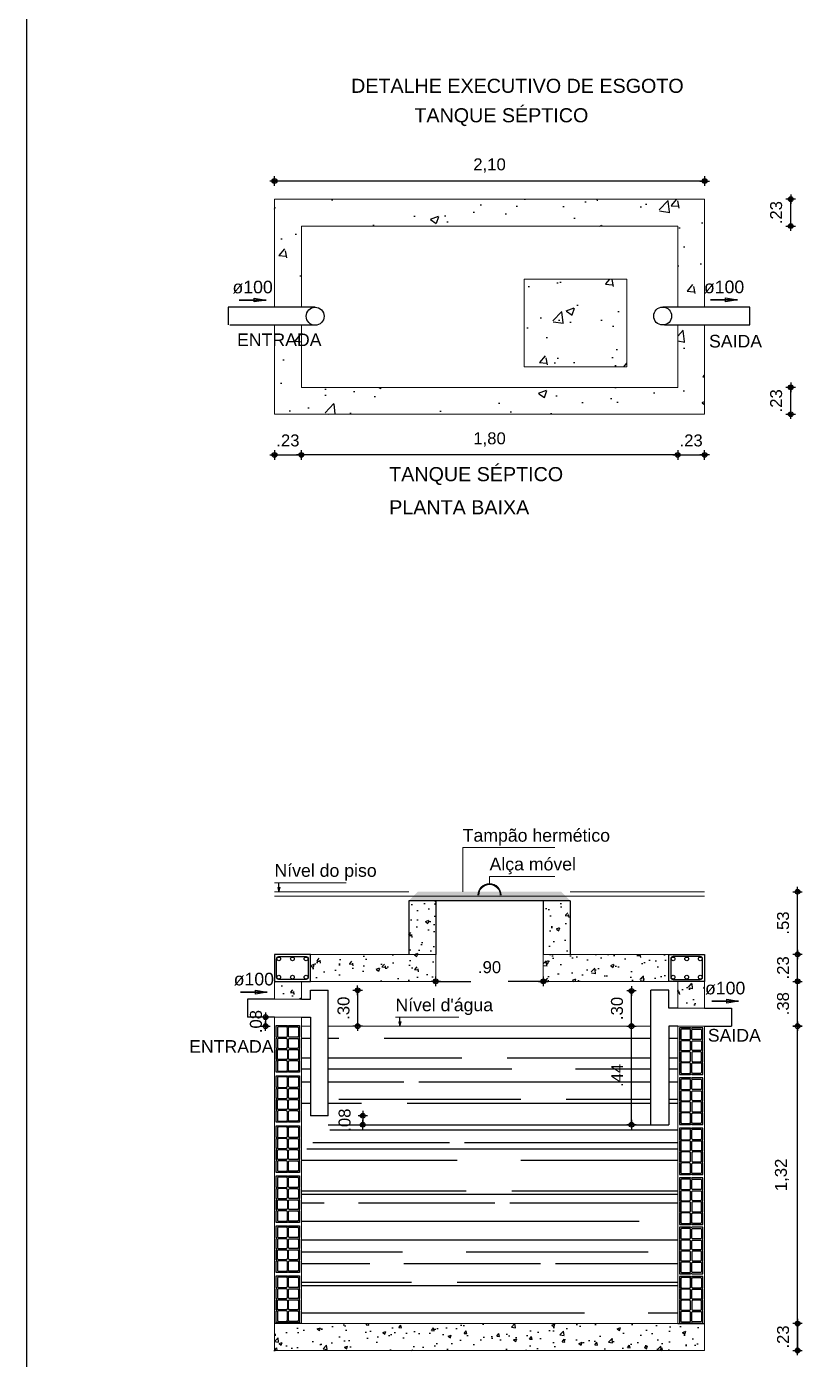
# Model space of a CAD drawing. Header units: millimetres. Extents: x 1111 to 1959, y -391 to -319.
# Drawn here: x 1489.76 to 1496.25, y -379.78 to -368.62 of the extents above; entities that cross this region are included whole.
import ezdxf

# ---------------------------------------------------------------- set-up
doc = ezdxf.new("R2010")
doc.units = ezdxf.units.MM
doc.header["$PDMODE"] = 35
doc.linetypes.add('DOT2', pattern=[3.175, 0, -3.175])
for name, color, linetype in [('A-PEN-B', 5, 'Continuous'), ('A-PEN-C', 4, 'Continuous'), ('A-PEN-M', 6, 'Continuous'), ('A-PEN-Y', 2, 'Continuous'), ('AF', 5, 'Continuous'), ('ARQ_VISTA2', 2, 'Continuous'), ('COTAS', 1, 'Continuous'), ('TUBOS_ESGOTO', 6, 'Continuous')]:
    doc.layers.add(name, color=color, linetype=linetype)
for name, color, linetype, lineweight in [('DI-Cortes', 1, 'Continuous', 30), ('DI-Cotas', 9, 'Continuous', 20), ('DI-Destaque', 6, 'Continuous', 30), ('DI-Detalhes', 1, 'Continuous', 30), ('DI-Eixos', 7, 'DOT2', 20), ('DI-Eixos @ 0.5', 7, 'DOT2', 20), ('DI-Níveis', 7, 'Continuous', 20), ('DI-Títulos', 3, 'Continuous', 30), ('TQ-Textos tubo', 7, 'Continuous', 20), ('TQ-Tubos detalhe', 1, 'Continuous', 30)]:
    doc.layers.add(name, color=color, linetype=linetype, lineweight=lineweight)
doc.styles.add('ARIAL', font='arial.ttf', dxfattribs={"height": 2})
doc.styles.add('CARIMBO_DADOS', font='arial.ttf', dxfattribs={"height": 0.1})
doc.dimstyles.new('COTAS_EXTERNAS', dxfattribs={"dimtxt": 0.1, "dimasz": 0.01, "dimexe": 0, "dimexo": 0, "dimgap": 0.07, "dimtad": 1, "dimzin": 5, "dimdsep": 46, "dimtxsty": 'CARIMBO_DADOS', "dimblk1": 'CIRCULOS', "dimblk2": 'CIRCULOS', "dimsah": 1, "dimcen": 0, "dimse1": 1, "dimse2": 1, "dimclrd": 8, "dimclre": 8, "dimclrt": 230, "dimadec": 0, "dimazin": 0, "dimtfac": 100, "dimtix": 1, "dimtmove": 2, "dimatfit": 3, "dimldrblk": 'CIRCULOS', "dimfxl": 0, "dimtolj": 1, "dimtzin": 5, "dimarcsym": 0})
doc.dimstyles.get("Standard").update_dxf_attribs({"dimtxt": 0.13, "dimasz": 0.05, "dimexe": 0.06, "dimexo": 0.0625, "dimgap": 0.09, "dimtad": 0, "dimzin": 0, "dimdsep": 46, "dimtxsty": 'ARIAL', "dimblk1": 'DOT', "dimblk2": 'DOT', "dimsah": 1, "dimcen": 0.06, "dimclrt": 4, "dimadec": 0, "dimazin": 0, "dimtfac": 1, "dimtofl": 0, "dimtmove": 0, "dimatfit": 3, "dimldrblk": 'DOT', "dimfxl": 0, "dimtolj": 1, "dimtzin": 0, "dimarcsym": 0})

# ---------------------------------------------------------------- blocks, each defined once
blk = doc.blocks.new('_DOT')
at = {"color": 0, "linetype": 'ByBlock'}
blk.add_line((-0.5, 0), (-1, 0), dxfattribs=at)
at = {"color": 0, "linetype": 'ByBlock', "const_width": 0.5}
blk.add_lwpolyline([(-0.25, 0, 1), (0.25, 0, 1)], format="xyb", close=True, dxfattribs=at)
blk = doc.blocks.new('CIRCULOS')
at = {"layer": 'COTAS'}
for p, q in [((-4, 0), (4, 0)), ((0, 4), (0, -4))]:
    blk.add_line(p, q, dxfattribs=at)
for radius in [2, 1]:
    blk.add_circle((0, 0), radius, dxfattribs=at)
blk = doc.blocks.new('*D151')
at = {"layer": 'A-PEN-B', "color": 8, "lineweight": -2, "transparency": 16777216}
for p, q in [((1491.759, -376.904), (1491.759, -376.894)), ((1491.759, -376.914), (1491.759, -376.989)), ((1491.759, -376.999), (1491.759, -377.009))]:
    blk.add_line(p, q, dxfattribs=at)
at = {"layer": 'DEFPOINTS', "color": 0, "transparency": 16777216}
for p in [(1491.759, -376.914), (1491.759, -376.989), (1492.059, -376.989)]:
    blk.add_point(p, dxfattribs=at)
at = {"layer": 'A-PEN-B', "color": 8, "lineweight": -2, "transparency": 16777216, "xscale": 0.01, "yscale": 0.01, "zscale": 0.01}
for p, rotation in [((1491.759, -376.914), 270), ((1491.759, -376.989), 90)]:
    blk.add_blockref('CIRCULOS', p, dxfattribs=dict(at, rotation=rotation))
at = {"layer": 'A-PEN-B', "color": 230, "transparency": 16777216, "insert": (1491.679, -376.951), "char_height": 0.1, "attachment_point": 5, "rotation": 90, "style": 'CARIMBO_DADOS'}
blk.add_mtext('\\A1;.08', dxfattribs=at)
blk = doc.blocks.new('*D152')
at = {"layer": 'A-PEN-B', "color": 8, "lineweight": -2, "transparency": 16777216}
for p, q in [((1492.573, -377.729), (1492.573, -377.719)), ((1492.573, -377.739), (1492.573, -377.814)), ((1492.573, -377.824), (1492.573, -377.834))]:
    blk.add_line(p, q, dxfattribs=at)
at = {"layer": 'DEFPOINTS', "color": 0, "transparency": 16777216}
for p in [(1492.423, -377.739), (1492.573, -377.814), (1492.573, -377.814)]:
    blk.add_point(p, dxfattribs=at)
at = {"layer": 'A-PEN-B', "color": 8, "lineweight": -2, "transparency": 16777216, "xscale": 0.01, "yscale": 0.01, "zscale": 0.01}
for p, rotation in [((1492.573, -377.739), 270), ((1492.573, -377.814), 90)]:
    blk.add_blockref('CIRCULOS', p, dxfattribs=dict(at, rotation=rotation))
at = {"layer": 'A-PEN-B', "color": 230, "transparency": 16777216, "insert": (1492.421, -377.776), "char_height": 0.1, "attachment_point": 5, "rotation": 90, "style": 'CARIMBO_DADOS'}
blk.add_mtext('\\A1;.08', dxfattribs=at)
blk = doc.blocks.new('*D153')
at = {"layer": 'A-PEN-B', "color": 8, "lineweight": -2, "transparency": 16777216}
blk.add_line((1492.53, -376.699), (1492.53, -376.979), dxfattribs=at)
at = {"layer": 'DEFPOINTS', "color": 0, "transparency": 16777216}
for p in [(1492.38, -376.689), (1492.53, -376.989), (1492.53, -376.989)]:
    blk.add_point(p, dxfattribs=at)
at = {"layer": 'A-PEN-B', "color": 8, "lineweight": -2, "transparency": 16777216, "xscale": 0.01, "yscale": 0.01, "zscale": 0.01}
for p, rotation in [((1492.53, -376.689), 90), ((1492.53, -376.989), 270)]:
    blk.add_blockref('CIRCULOS', p, dxfattribs=dict(at, rotation=rotation))
at = {"layer": 'A-PEN-B', "color": 230, "transparency": 16777216, "insert": (1492.412, -376.839), "char_height": 0.1, "attachment_point": 5, "rotation": 90, "style": 'CARIMBO_DADOS'}
blk.add_mtext('\\A1;.30', dxfattribs=at)
blk = doc.blocks.new('*D148')
at = {"layer": 'DEFPOINTS', "color": 0, "transparency": 16777216}
for p in [(1493.184, -376.614), (1494.084, -376.614), (1494.084, -376.614)]:
    blk.add_point(p, dxfattribs=at)
at = {"layer": 'TQ-Textos tubo', "color": 8, "lineweight": -2, "transparency": 16777216}
for p, q in [((1493.194, -376.614), (1493.476, -376.614)), ((1494.074, -376.614), (1493.791, -376.614))]:
    blk.add_line(p, q, dxfattribs=at)
at = {"layer": 'TQ-Textos tubo', "color": 8, "lineweight": -2, "transparency": 16777216, "xscale": 0.01, "yscale": 0.01, "zscale": 0.01, "rotation": 180}
blk.add_blockref('CIRCULOS', (1493.184, -376.614), dxfattribs=at)
at = {"layer": 'TQ-Textos tubo', "color": 8, "lineweight": -2, "transparency": 16777216, "xscale": 0.01, "yscale": 0.01, "zscale": 0.01}
blk.add_blockref('CIRCULOS', (1494.084, -376.614), dxfattribs=at)
at = {"layer": 'TQ-Textos tubo', "color": 230, "transparency": 16777216, "insert": (1493.634, -376.496), "char_height": 0.1, "attachment_point": 5, "style": 'CARIMBO_DADOS'}
blk.add_mtext('\\A1;.90', dxfattribs=at)
blk = doc.blocks.new('*D154')
at = {"layer": 'A-PEN-B', "color": 8, "lineweight": -2, "transparency": 16777216}
for p, q in [((1496.212, -379.469), (1496.212, -379.459)), ((1496.212, -379.479), (1496.212, -379.704)), ((1496.212, -379.714), (1496.212, -379.724))]:
    blk.add_line(p, q, dxfattribs=at)
at = {"layer": 'DEFPOINTS', "color": 0, "transparency": 16777216}
for p in [(1494.826, -379.479), (1495.051, -379.704), (1496.212, -379.704)]:
    blk.add_point(p, dxfattribs=at)
at = {"layer": 'A-PEN-B', "color": 8, "lineweight": -2, "transparency": 16777216, "xscale": 0.01, "yscale": 0.01, "zscale": 0.01}
for p, rotation in [((1496.212, -379.479), 270), ((1496.212, -379.704), 90)]:
    blk.add_blockref('CIRCULOS', p, dxfattribs=dict(at, rotation=rotation))
at = {"layer": 'A-PEN-B', "color": 230, "transparency": 16777216, "insert": (1496.091, -379.591), "char_height": 0.1, "attachment_point": 5, "rotation": 90, "style": 'CARIMBO_DADOS'}
blk.add_mtext('\\A1;.23', dxfattribs=at)
blk = doc.blocks.new('*D155')
at = {"layer": 'A-PEN-B', "color": 8, "lineweight": -2, "transparency": 16777216}
for p, q in [((1496.212, -379.469), (1496.212, -379.459)), ((1496.212, -379.704), (1496.212, -379.479)), ((1496.212, -379.714), (1496.212, -379.724))]:
    blk.add_line(p, q, dxfattribs=at)
at = {"layer": 'DEFPOINTS', "color": 0, "transparency": 16777216}
for p in [(1494.826, -379.479), (1496.212, -379.479), (1495.051, -379.704)]:
    blk.add_point(p, dxfattribs=at)
at = {"layer": 'A-PEN-B', "color": 8, "lineweight": -2, "transparency": 16777216, "xscale": 0.01, "yscale": 0.01, "zscale": 0.01}
for p, rotation in [((1496.212, -379.479), 270), ((1496.212, -379.704), 90)]:
    blk.add_blockref('CIRCULOS', p, dxfattribs=dict(at, rotation=rotation))
at = {"layer": 'A-PEN-B', "color": 230, "transparency": 16777216, "insert": (1496.091, -379.591), "char_height": 0.1, "attachment_point": 5, "rotation": 90, "style": 'CARIMBO_DADOS'}
blk.add_mtext('\\A1;.23', dxfattribs=at)
blk = doc.blocks.new('*D156')
at = {"layer": 'A-PEN-B', "color": 8, "lineweight": -2, "transparency": 16777216}
blk.add_line((1496.212, -379.469), (1496.212, -376.999), dxfattribs=at)
at = {"layer": 'DEFPOINTS', "color": 0, "transparency": 16777216}
for p in [(1495.051, -376.989), (1496.212, -376.989), (1494.826, -379.479)]:
    blk.add_point(p, dxfattribs=at)
at = {"layer": 'A-PEN-B', "color": 8, "lineweight": -2, "transparency": 16777216, "xscale": 0.01, "yscale": 0.01, "zscale": 0.01}
for p, rotation in [((1496.212, -376.989), 90), ((1496.212, -379.479), 270)]:
    blk.add_blockref('CIRCULOS', p, dxfattribs=dict(at, rotation=rotation))
at = {"layer": 'A-PEN-B', "color": 230, "transparency": 16777216, "insert": (1496.082, -378.234), "char_height": 0.1, "attachment_point": 5, "rotation": 90, "style": 'CARIMBO_DADOS'}
blk.add_mtext('\\A1;1,32', dxfattribs=at)
blk = doc.blocks.new('*D157')
at = {"layer": 'A-PEN-B', "color": 8, "lineweight": -2, "transparency": 16777216}
blk.add_line((1496.212, -376.979), (1496.212, -376.624), dxfattribs=at)
at = {"layer": 'DEFPOINTS', "color": 0, "transparency": 16777216}
for p in [(1494.826, -376.614), (1496.212, -376.614), (1495.051, -376.989)]:
    blk.add_point(p, dxfattribs=at)
at = {"layer": 'A-PEN-B', "color": 8, "lineweight": -2, "transparency": 16777216, "xscale": 0.01, "yscale": 0.01, "zscale": 0.01}
for p, rotation in [((1496.212, -376.614), 90), ((1496.212, -376.989), 270)]:
    blk.add_blockref('CIRCULOS', p, dxfattribs=dict(at, rotation=rotation))
at = {"layer": 'A-PEN-B', "color": 230, "transparency": 16777216, "insert": (1496.091, -376.801), "char_height": 0.1, "attachment_point": 5, "rotation": 90, "style": 'CARIMBO_DADOS'}
blk.add_mtext('\\A1;.38', dxfattribs=at)
blk = doc.blocks.new('*D158')
at = {"layer": 'A-PEN-B', "color": 8, "lineweight": -2, "transparency": 16777216}
blk.add_line((1496.212, -376.379), (1496.212, -375.874), dxfattribs=at)
at = {"layer": 'DEFPOINTS', "color": 0, "transparency": 16777216}
for p in [(1494.98, -375.864), (1496.212, -375.864), (1494.939, -376.389)]:
    blk.add_point(p, dxfattribs=at)
at = {"layer": 'A-PEN-B', "color": 8, "lineweight": -2, "transparency": 16777216, "xscale": 0.01, "yscale": 0.01, "zscale": 0.01}
for p, rotation in [((1496.212, -375.864), 90), ((1496.212, -376.389), 270)]:
    blk.add_blockref('CIRCULOS', p, dxfattribs=dict(at, rotation=rotation))
at = {"layer": 'A-PEN-B', "color": 230, "transparency": 16777216, "insert": (1496.091, -376.126), "char_height": 0.1, "attachment_point": 5, "rotation": 90, "style": 'CARIMBO_DADOS'}
blk.add_mtext('\\A1;.53', dxfattribs=at)
blk = doc.blocks.new('*D159')
at = {"layer": 'A-PEN-B', "color": 8, "lineweight": -2, "transparency": 16777216}
blk.add_line((1494.822, -377.804), (1494.822, -376.999), dxfattribs=at)
at = {"layer": 'DEFPOINTS', "color": 0, "transparency": 16777216}
for p in [(1494.744, -376.989), (1494.822, -376.989), (1494.744, -377.814)]:
    blk.add_point(p, dxfattribs=at)
at = {"layer": 'A-PEN-B', "color": 8, "lineweight": -2, "transparency": 16777216, "xscale": 0.01, "yscale": 0.01, "zscale": 0.01}
for p, rotation in [((1494.822, -376.989), 90), ((1494.822, -377.814), 270)]:
    blk.add_blockref('CIRCULOS', p, dxfattribs=dict(at, rotation=rotation))
at = {"layer": 'A-PEN-B', "color": 230, "transparency": 16777216, "insert": (1494.702, -377.401), "char_height": 0.1, "attachment_point": 5, "rotation": 90, "style": 'CARIMBO_DADOS'}
blk.add_mtext('\\A1;.44', dxfattribs=at)
blk = doc.blocks.new('*D160')
at = {"layer": 'A-PEN-B', "color": 8, "lineweight": -2, "transparency": 16777216}
for p, q in [((1494.822, -376.684), (1494.822, -376.674)), ((1494.822, -376.989), (1494.822, -376.694)), ((1494.822, -376.999), (1494.822, -377.009))]:
    blk.add_line(p, q, dxfattribs=at)
at = {"layer": 'DEFPOINTS', "color": 0, "transparency": 16777216}
for p in [(1494.822, -376.694), (1494.822, -376.694), (1494.744, -376.989)]:
    blk.add_point(p, dxfattribs=at)
at = {"layer": 'A-PEN-B', "color": 8, "lineweight": -2, "transparency": 16777216, "xscale": 0.01, "yscale": 0.01, "zscale": 0.01}
for p, rotation in [((1494.822, -376.694), 270), ((1494.822, -376.989), 90)]:
    blk.add_blockref('CIRCULOS', p, dxfattribs=dict(at, rotation=rotation))
at = {"layer": 'A-PEN-B', "color": 230, "transparency": 16777216, "insert": (1494.701, -376.841), "char_height": 0.1, "attachment_point": 5, "rotation": 90, "style": 'CARIMBO_DADOS'}
blk.add_mtext('\\A1;.30', dxfattribs=at)
blk = doc.blocks.new('*D161')
at = {"layer": 'A-PEN-B', "color": 8, "lineweight": -2, "transparency": 16777216}
for p, q in [((1491.824, -372.208), (1491.814, -372.208)), ((1491.834, -372.208), (1492.059, -372.208)), ((1492.069, -372.208), (1492.079, -372.208))]:
    blk.add_line(p, q, dxfattribs=at)
at = {"layer": 'DEFPOINTS', "color": 0, "transparency": 16777216}
for p in [(1491.834, -371.621), (1492.059, -371.621), (1492.059, -372.208)]:
    blk.add_point(p, dxfattribs=at)
at = {"layer": 'A-PEN-B', "color": 8, "lineweight": -2, "transparency": 16777216, "xscale": 0.01, "yscale": 0.01, "zscale": 0.01}
blk.add_blockref('CIRCULOS', (1491.834, -372.208), dxfattribs=at)
at = {"layer": 'A-PEN-B', "color": 8, "lineweight": -2, "transparency": 16777216, "xscale": 0.01, "yscale": 0.01, "zscale": 0.01, "rotation": 180}
blk.add_blockref('CIRCULOS', (1492.059, -372.208), dxfattribs=at)
at = {"layer": 'A-PEN-B', "color": 230, "transparency": 16777216, "insert": (1491.946, -372.087), "char_height": 0.1, "attachment_point": 5, "style": 'CARIMBO_DADOS'}
blk.add_mtext('\\A1;.23', dxfattribs=at)
blk = doc.blocks.new('*D162')
at = {"layer": 'A-PEN-B', "color": 8, "lineweight": -2, "transparency": 16777216}
for p, q in [((1495.199, -372.208), (1495.189, -372.208)), ((1495.209, -372.208), (1495.434, -372.208)), ((1495.444, -372.208), (1495.454, -372.208))]:
    blk.add_line(p, q, dxfattribs=at)
at = {"layer": 'DEFPOINTS', "color": 0, "transparency": 16777216}
for p in [(1495.209, -371.642), (1495.434, -371.625), (1495.434, -372.208)]:
    blk.add_point(p, dxfattribs=at)
at = {"layer": 'A-PEN-B', "color": 8, "lineweight": -2, "transparency": 16777216, "xscale": 0.01, "yscale": 0.01, "zscale": 0.01}
blk.add_blockref('CIRCULOS', (1495.209, -372.208), dxfattribs=at)
at = {"layer": 'A-PEN-B', "color": 8, "lineweight": -2, "transparency": 16777216, "xscale": 0.01, "yscale": 0.01, "zscale": 0.01, "rotation": 180}
blk.add_blockref('CIRCULOS', (1495.434, -372.208), dxfattribs=at)
at = {"layer": 'A-PEN-B', "color": 230, "transparency": 16777216, "insert": (1495.321, -372.087), "char_height": 0.1, "attachment_point": 5, "style": 'CARIMBO_DADOS'}
blk.add_mtext('\\A1;.23', dxfattribs=at)
blk = doc.blocks.new('*D149')
at = {"layer": 'A-PEN-B', "color": 8, "lineweight": -2, "transparency": 16777216}
for p, q in [((1496.155, -371.632), (1496.155, -371.622)), ((1496.155, -371.867), (1496.155, -371.642)), ((1496.155, -371.877), (1496.155, -371.887))]:
    blk.add_line(p, q, dxfattribs=at)
at = {"layer": 'DEFPOINTS', "color": 0, "transparency": 16777216}
for p in [(1495.045, -371.642), (1496.155, -371.642), (1495.045, -371.867)]:
    blk.add_point(p, dxfattribs=at)
at = {"layer": 'A-PEN-B', "color": 8, "lineweight": -2, "transparency": 16777216, "xscale": 0.01, "yscale": 0.01, "zscale": 0.01}
for p, rotation in [((1496.155, -371.642), 270), ((1496.155, -371.867), 90)]:
    blk.add_blockref('CIRCULOS', p, dxfattribs=dict(at, rotation=rotation))
at = {"layer": 'A-PEN-B', "color": 230, "transparency": 16777216, "insert": (1496.033, -371.755), "char_height": 0.1, "attachment_point": 5, "rotation": 90, "style": 'CARIMBO_DADOS'}
blk.add_mtext('\\A1;.23', dxfattribs=at)
blk = doc.blocks.new('*D163')
at = {"layer": 'A-PEN-B', "color": 8, "lineweight": -2, "transparency": 16777216}
for p, q in [((1496.155, -370.057), (1496.155, -370.047)), ((1496.155, -370.292), (1496.155, -370.067)), ((1496.155, -370.302), (1496.155, -370.312))]:
    blk.add_line(p, q, dxfattribs=at)
at = {"layer": 'DEFPOINTS', "color": 0, "transparency": 16777216}
for p in [(1495.118, -370.067), (1496.155, -370.067), (1495.209, -370.292)]:
    blk.add_point(p, dxfattribs=at)
at = {"layer": 'A-PEN-B', "color": 8, "lineweight": -2, "transparency": 16777216, "xscale": 0.01, "yscale": 0.01, "zscale": 0.01}
for p, rotation in [((1496.155, -370.067), 270), ((1496.155, -370.292), 90)]:
    blk.add_blockref('CIRCULOS', p, dxfattribs=dict(at, rotation=rotation))
at = {"layer": 'A-PEN-B', "color": 230, "transparency": 16777216, "insert": (1496.033, -370.18), "char_height": 0.1, "attachment_point": 5, "rotation": 90, "style": 'CARIMBO_DADOS'}
blk.add_mtext('\\A1;.23', dxfattribs=at)
blk = doc.blocks.new('*D164')
at = {"layer": 'A-PEN-B', "color": 8, "lineweight": -2, "transparency": 16777216}
for p, q in [((1496.212, -376.379), (1496.212, -376.369)), ((1496.212, -376.614), (1496.212, -376.389)), ((1496.212, -376.624), (1496.212, -376.634))]:
    blk.add_line(p, q, dxfattribs=at)
at = {"layer": 'DEFPOINTS', "color": 0, "transparency": 16777216}
for p in [(1495.209, -376.389), (1496.212, -376.389), (1495.209, -376.614)]:
    blk.add_point(p, dxfattribs=at)
at = {"layer": 'A-PEN-B', "color": 8, "lineweight": -2, "transparency": 16777216, "xscale": 0.01, "yscale": 0.01, "zscale": 0.01}
for p, rotation in [((1496.212, -376.389), 270), ((1496.212, -376.614), 90)]:
    blk.add_blockref('CIRCULOS', p, dxfattribs=dict(at, rotation=rotation))
at = {"layer": 'A-PEN-B', "color": 230, "transparency": 16777216, "insert": (1496.091, -376.501), "char_height": 0.1, "attachment_point": 5, "rotation": 90, "style": 'CARIMBO_DADOS'}
blk.add_mtext('\\A1;.23', dxfattribs=at)
blk = doc.blocks.new('*D150')
at = {"layer": 'A-PEN-Y', "color": 8, "lineweight": -2, "transparency": 16777216}
blk.add_line((1495.199, -372.208), (1492.069, -372.208), dxfattribs=at)
at = {"layer": 'DEFPOINTS', "color": 0, "transparency": 16777216}
for p in [(1492.059, -371.642), (1495.209, -371.642), (1492.059, -372.208)]:
    blk.add_point(p, dxfattribs=at)
at = {"layer": 'A-PEN-Y', "color": 8, "lineweight": -2, "transparency": 16777216, "xscale": 0.01, "yscale": 0.01, "zscale": 0.01, "rotation": 180}
blk.add_blockref('CIRCULOS', (1492.059, -372.208), dxfattribs=at)
at = {"layer": 'A-PEN-Y', "color": 8, "lineweight": -2, "transparency": 16777216, "xscale": 0.01, "yscale": 0.01, "zscale": 0.01}
blk.add_blockref('CIRCULOS', (1495.209, -372.208), dxfattribs=at)
at = {"layer": 'A-PEN-Y', "color": 230, "transparency": 16777216, "insert": (1493.634, -372.078), "char_height": 0.1, "attachment_point": 5, "style": 'CARIMBO_DADOS'}
blk.add_mtext('\\A1;1,80', dxfattribs=at)
blk = doc.blocks.new('*D147')
at = {"layer": 'A-PEN-Y', "color": 8, "lineweight": -2, "transparency": 16777216}
blk.add_line((1495.424, -369.915), (1491.844, -369.915), dxfattribs=at)
at = {"layer": 'DEFPOINTS', "color": 0, "transparency": 16777216}
for p in [(1491.834, -369.915), (1491.834, -370.292), (1495.434, -370.292)]:
    blk.add_point(p, dxfattribs=at)
at = {"layer": 'A-PEN-Y', "color": 8, "lineweight": -2, "transparency": 16777216, "xscale": 0.01, "yscale": 0.01, "zscale": 0.01, "rotation": 180}
blk.add_blockref('CIRCULOS', (1491.834, -369.915), dxfattribs=at)
at = {"layer": 'A-PEN-Y', "color": 8, "lineweight": -2, "transparency": 16777216, "xscale": 0.01, "yscale": 0.01, "zscale": 0.01}
blk.add_blockref('CIRCULOS', (1495.434, -369.915), dxfattribs=at)
at = {"layer": 'A-PEN-Y', "color": 230, "transparency": 16777216, "insert": (1493.634, -369.785), "char_height": 0.1, "attachment_point": 5, "style": 'CARIMBO_DADOS'}
blk.add_mtext('\\A1;2,10', dxfattribs=at)
blk = doc.blocks.new('TIJOLO FURADO')
for points in [[(0, 0.055), (0, 0.0975, 1), (0, 0.1025), (0, 0.145, 1), (0, 0.15), (0, 0.2), (0.0475, 0.2, 1), (0.0525, 0.2), (0.1, 0.2), (0.1, 0.15, 1), (0.1, 0.145), (0.1, 0.1025, 1), (0.1, 0.0975), (0.1, 0.055, 1), (0.1, 0.05), (0.1, 0), (0.0525, 0, 1), (0.0475, 0), (0, 0), (0, 0.05, 1)], [(0.005, 0.19, -0.414214), (0.01, 0.195), (0.0425, 0.195, -0.414214), (0.0475, 0.19), (0.0475, 0.155, -0.414214), (0.0425, 0.15), (0.01, 0.15, -0.414214), (0.005, 0.155)], [(0.0575, 0.195, 0.414214), (0.0525, 0.19), (0.0525, 0.155, 0.414214), (0.0575, 0.15), (0.09, 0.15, 0.414214), (0.095, 0.155), (0.095, 0.19, 0.414214), (0.09, 0.195)], [(0.005, 0.14, -0.414214), (0.01, 0.145), (0.0425, 0.145, -0.414214), (0.0475, 0.14), (0.0475, 0.1075, -0.414214), (0.0425, 0.1025), (0.01, 0.1025, -0.414214), (0.005, 0.1075)], [(0.0525, 0.14, -0.414214), (0.0575, 0.145), (0.09, 0.145, -0.414214), (0.095, 0.14), (0.095, 0.1075, -0.414214), (0.09, 0.1025), (0.0575, 0.1025, -0.414214), (0.0525, 0.1075)], [(0.005, 0.0925, -0.414214), (0.01, 0.0975), (0.0425, 0.0975, -0.414214), (0.0475, 0.0925), (0.0475, 0.06, -0.414214), (0.0425, 0.055), (0.01, 0.055, -0.414214), (0.005, 0.06)], [(0.095, 0.0925, 0.414214), (0.09, 0.0975), (0.0575, 0.0975, 0.414214), (0.0525, 0.0925), (0.0525, 0.06, 0.414214), (0.0575, 0.055), (0.09, 0.055, 0.414214), (0.095, 0.06)], [(0.005, 0.045, -0.414214), (0.01, 0.05), (0.0425, 0.05, -0.414214), (0.0475, 0.045), (0.0475, 0.01, -0.414214), (0.0425, 0.005), (0.01, 0.005, -0.414214), (0.005, 0.01)], [(0.095, 0.045, 0.414214), (0.09, 0.05), (0.0575, 0.05, 0.414214), (0.0525, 0.045), (0.0525, 0.01, 0.414214), (0.0575, 0.005), (0.09, 0.005, 0.414214), (0.095, 0.01)]]:
    blk.add_lwpolyline(points, format="xyb", close=True)

msp = doc.modelspace()

# ---------------------------------------------------------------- hatches: boundary and pattern name
at = {"ltscale": 0.4}
h = msp.add_hatch(dxfattribs=at)
h.set_pattern_fill('AR-CONC', color=256, scale=0.0015, style=0)
h.set_pattern_definition([(50, (-818.73673, -1902.39748), (0.273277003, -0.023908628), [0.028575, -0.314325]), (355, (-818.73673, -1902.39748), (-0.05286424, 0.286584964), [0.02286, -0.25146]), (100.451, (-818.71396, -1902.39947), (0.220413752, 0.262675032), [0.024285, -0.267135]), (46.1842, (-818.73673, -1902.32128), (0.40661856, -0.06306349), [0.0428625, -0.4714875]), (96.6356, (-818.70285, -1902.32653), (0.35610635, 0.371138334), [0.0364275, -0.4007025]), (351.184, (-818.73673, -1902.32128), (0.35610691, 0.371137677), [0.03429, -0.37719]), (21, (-818.69863, -1902.34033), (0.22742232, -0.153398278), [0.028575, -0.314325]), (326, (-818.69863, -1902.34033), (0.092703043, 0.27628195), [0.02286, -0.25146]), (71.4514, (-818.67968, -1902.3531), (0.320124736, 0.122884287), [0.024285, -0.267135]), (37.5, (-818.73673, -1902.39748), (0.004632905, 0.1268325583), [0, -0.248412, 0, -0.25527, 0, -0.2524125]), (7.5, (-818.73673, -1902.39748), (0.100229494, 0.150270862), [0, -0.145542, 0, -0.242697, 0, -0.0962025]), (327.5, (-818.8217, -1902.39748), (0.2033858928, -0.008593116), [0, -0.09525, 0, -0.29718, 0, -0.394335]), (317.5, (-818.8598, -1902.39748), (0.222193772, 0.038139737), [0, -0.123825, 0, -0.197358, 0, -0.280035])])
h.paths.add_polyline_path([(1493.184, -375.939), (1492.959, -375.939), (1492.959, -376.389), (1493.184, -376.389)])
h.paths.add_polyline_path([(1494.309, -375.939), (1494.084, -375.939), (1494.084, -376.389), (1494.309, -376.389)])
h.paths.add_polyline_path([(1494.084, -376.389), (1494.084, -376.614), (1495.134, -376.614), (1495.134, -376.389)])
h.paths.add_polyline_path([(1495.209, -376.614), (1495.209, -376.839), (1495.434, -376.839), (1495.434, -376.614)])
h.paths.add_polyline_path([(1492.134, -376.389), (1492.134, -376.614), (1493.184, -376.614), (1493.184, -376.389)])
h.paths.add_polyline_path([(1491.834, -376.614), (1491.834, -376.764), (1492.059, -376.764), (1492.059, -376.614)])
h = msp.add_hatch(dxfattribs=at)
h.set_pattern_fill('AR-CONC', color=256, scale=0.0015, style=0)
h.set_pattern_definition([(50, (1491.8339, -379.704), (0.273277, -0.023909), [0.028575, -0.314325]), (355, (1491.8339, -379.704), (-0.052864, 0.286585), [0.02286, -0.25146]), (100.451, (1491.85667, -379.70599), (0.220414, 0.262675), [0.024285, -0.267135]), (46.184, (1491.8339, -379.6278), (0.40662, -0.063063), [0.042862, -0.471487]), (96.636, (1491.8678, -379.63305), (0.356106, 0.37114), [0.036427, -0.400703]), (351.184, (1491.8339, -379.6278), (0.356107, 0.37114), [0.03429, -0.37719]), (21, (1491.872, -379.64684), (0.227422, -0.153398), [0.028575, -0.314325]), (326, (1491.872, -379.64684), (0.092703, 0.276282), [0.02286, -0.25146]), (71.451, (1491.89095, -379.65963), (0.320125, 0.122884), [0.024285, -0.267135]), (37.5, (1491.8339, -379.70399), (0.004633, 0.1268326), [0, -0.248412, 0, -0.25527, 0, -0.2524125]), (7.5, (1491.8339, -379.704), (0.1002295, 0.150271), [0, -0.145542, 0, -0.242697, 0, -0.0962025]), (327.5, (1491.74894, -379.70399), (0.203386, -0.008593), [0, -0.09525, 0, -0.29718, 0, -0.394335]), (317.5, (1491.71084, -379.704), (0.222194, 0.03814), [0, -0.123825, 0, -0.197358, 0, -0.280035])])
h.paths.add_polyline_path([(1492.059, -379.479), (1491.834, -379.479), (1491.834, -379.704), (1495.434, -379.704), (1495.434, -379.479), (1495.209, -379.479)])
at = {"layer": 'A-PEN-C'}
h = msp.add_hatch(dxfattribs=at)
h.set_pattern_fill('AR-RROOF,_O', color=256, scale=0.015)
h.set_pattern_definition([(0, (-818.73673, -1902.39748), (0.8382, 0.381), [5.715, -0.762, 1.905, -0.381]), (0, (-818.23, -1902.207), (-0.381, 0.50673), [1.143, -0.12573, 2.286, -0.28575]), (0, (-818.54623, -1902.07363), (1.9812, 0.25527), [3.048, -0.5334, 1.524, -0.381])])
h.paths.add_polyline_path([(1492.284, -376.989), (1492.284, -377.739), (1492.134, -377.739), (1492.134, -376.989), (1492.059, -376.989), (1492.059, -379.479), (1495.209, -379.479), (1495.209, -376.989), (1495.134, -376.989), (1495.134, -377.814), (1494.984, -377.814), (1494.984, -376.989)])
h.paths.add_polyline_path([(1492.307, -377.946), (1492.307, -377.607), (1492.535, -377.607), (1492.535, -377.946)], flags=24)
h.paths.add_polyline_path([(1494.527, -377.57), (1494.527, -377.233), (1494.755, -377.233), (1494.755, -377.57)], flags=24)
at = {"layer": 'A-PEN-M'}
h = msp.add_hatch(dxfattribs=at)
h.set_pattern_fill('AR-CONC', color=256, scale=0.00375, style=0)
h.set_pattern_definition([(50, (-818.476, -1900.3493), (0.68319251, -0.05977157), [0.0714375, -0.7858125]), (355, (-818.476, -1900.3493), (-0.1321606, 0.71646241), [0.05715, -0.62865]), (100.451, (-818.4191, -1900.3543), (0.55103438, 0.65668758), [0.0607125, -0.6678375]), (46.1842, (-818.476, -1900.1588), (1.0165464, -0.15765873), [0.10715625, -1.17871875]), (96.6356, (-818.3913, -1900.172), (0.89026588, 0.92784583), [0.09106875, -1.00175625]), (351.184, (-818.476, -1900.1588), (0.89026727, 0.9278442), [0.085725, -0.942975]), (21, (-818.38077, -1900.20644), (0.5685558, -0.3834957), [0.0714375, -0.7858125]), (326, (-818.3808, -1900.20644), (0.2317576, 0.69070487), [0.05715, -0.62865]), (71.4514, (-818.3334, -1900.2384), (0.80031184, 0.30721072), [0.0607125, -0.6678375]), (37.5, (-818.47602, -1900.34932), (0.011582262, 0.317081396), [0, -0.62103, 0, -0.638175, 0, -0.63103125]), (7.5, (-818.47602, -1900.3493), (0.250573734, 0.375677156), [0, -0.363855, 0, -0.6067425, 0, -0.24050625]), (327.5, (-818.68843, -1900.34932), (0.508464732, -0.02148279), [0, -0.238125, 0, -0.74295, 0, -0.9858375]), (317.5, (-818.7837, -1900.3493), (0.55548443, 0.09534934), [0, -0.3095625, 0, -0.493395, 0, -0.7000875])])
h.paths.add_polyline_path([(1495.209, -370.292), (1495.209, -370.971), (1495.434, -370.97), (1495.434, -370.067), (1491.834, -370.067), (1491.834, -370.97), (1492.059, -370.97), (1492.059, -370.292)])
h.paths.add_polyline_path([(1492.059, -371.12), (1491.834, -371.12), (1491.834, -371.867), (1495.434, -371.867), (1495.434, -371.12), (1495.209, -371.12), (1495.209, -371.642), (1492.059, -371.642)])
h.paths.add_polyline_path([(1494.783, -370.736), (1493.925, -370.736), (1493.925, -371.47), (1494.783, -371.47)])
h.paths.add_polyline_path([(1491.5, -371.165), (1492.249, -371.165), (1492.249, -371.324), (1491.5, -371.324)], flags=9)
at = {"layer": 'DI-Eixos', "linetype": 'Continuous'}
msp.add_hatch(color=6, dxfattribs=at).paths.add_polyline_path([(1493.034, -375.864), (1494.234, -375.864), (1494.309, -375.939), (1492.959, -375.939), (1493.034, -375.864)])

# ---------------------------------------------------------------- linework, layer by layer
at = {"color": 8}
for points in [[(1491.834, -376.614), (1492.134, -376.614), (1492.134, -376.389), (1491.834, -376.389)], [(1495.434, -376.614), (1495.134, -376.614), (1495.134, -376.389), (1495.434, -376.389)]]:
    msp.add_lwpolyline(points, close=True, dxfattribs=at)
at = {"ltscale": 0.4}
for points in [[(1491.851, -376.426, -0.414214), (1491.87, -376.407), (1492.098, -376.407, -0.414214), (1492.117, -376.426), (1492.117, -376.579, -0.414214), (1492.098, -376.598), (1491.87, -376.598, -0.414214), (1491.851, -376.579)], [(1495.417, -376.426, 0.414214), (1495.398, -376.407), (1495.17, -376.407, 0.414214), (1495.151, -376.426), (1495.151, -376.579, 0.414214), (1495.17, -376.598), (1495.398, -376.598, 0.414214), (1495.417, -376.579)]]:
    msp.add_lwpolyline(points, format="xyb", close=True, dxfattribs=at)
at = {"color": 2}
for centre in [(1491.87, -376.426), (1491.984, -376.426), (1492.098, -376.426), (1495.17, -376.426), (1495.284, -376.426), (1495.398, -376.426), (1491.87, -376.579), (1491.984, -376.579), (1492.098, -376.579), (1495.17, -376.579), (1495.284, -376.579), (1495.398, -376.579)]:
    msp.add_circle(centre, 0.0156, dxfattribs=at)
at = {"layer": 'AF'}
for p, q in [((1494.309, -375.939), (1492.959, -375.939)), ((1492.059, -379.479), (1491.834, -379.479)), ((1495.209, -379.479), (1495.434, -379.479))]:
    msp.add_line(p, q, dxfattribs=at)
at = {"layer": 'DI-Cortes', "color": 7, "linetype": 'Continuous'}
msp.add_line((1492.284, -377.814), (1494.984, -377.814), dxfattribs=at)
at = {"layer": 'DI-Cotas', "linetype": 'Continuous'}
for p, q in [((1493.409, -375.864), (1493.409, -375.495)), ((1493.409, -375.495), (1494.181, -375.495)), ((1491.834, -375.789), (1492.434, -375.789)), ((1491.871, -375.789), (1491.871, -375.864)), ((1493.634, -375.796), (1493.634, -375.736)), ((1493.634, -375.736), (1494.181, -375.736)), ((1491.834, -375.864), (1492.959, -375.864)), ((1491.881, -375.828), (1491.862, -375.828)), ((1491.862, -375.828), (1491.871, -375.864)), ((1491.871, -375.864), (1491.881, -375.828)), ((1494.309, -375.864), (1495.434, -375.864)), ((1492.846, -376.914), (1493.376, -376.914)), ((1492.884, -376.914), (1492.884, -376.989)), ((1492.894, -376.953), (1492.874, -376.953)), ((1492.874, -376.953), (1492.884, -376.989)), ((1492.884, -376.989), (1492.894, -376.953))]:
    msp.add_line(p, q, dxfattribs=at)
at = {"layer": 'DI-Destaque', "linetype": 'Continuous'}
for p, q in [((1492.959, -375.939), (1492.959, -376.389)), ((1493.184, -375.939), (1493.184, -376.389)), ((1494.084, -375.939), (1494.084, -376.389)), ((1494.309, -375.939), (1494.309, -376.389))]:
    msp.add_line(p, q, dxfattribs=at)
at = {"layer": 'DI-Detalhes', "linetype": 'Continuous'}
for p, q in [((1491.538, -370.911), (1491.763, -370.911)), ((1495.484, -370.91), (1495.709, -370.91)), ((1491.549, -376.704), (1491.774, -376.704)), ((1495.494, -376.779), (1495.719, -376.779))]:
    msp.add_line(p, q, dxfattribs=at)
at = {"layer": 'DI-Detalhes', "color": 5, "linetype": 'Continuous'}
for p, q in [((1492.134, -376.764), (1492.134, -376.689)), ((1492.134, -376.689), (1492.284, -376.689)), ((1492.284, -377.739), (1492.284, -376.689)), ((1494.984, -377.814), (1494.984, -376.689)), ((1495.134, -376.689), (1494.984, -376.689)), ((1495.134, -376.839), (1495.134, -376.689)), ((1491.834, -376.764), (1491.609, -376.764)), ((1491.609, -376.764), (1491.609, -376.914)), ((1492.059, -376.764), (1492.134, -376.764)), ((1491.834, -376.914), (1491.609, -376.914)), ((1492.059, -376.914), (1492.134, -376.914)), ((1492.134, -376.914), (1492.134, -377.739)), ((1495.209, -376.839), (1495.134, -376.839)), ((1495.434, -376.839), (1495.659, -376.839)), ((1495.659, -376.839), (1495.659, -376.989)), ((1495.209, -376.989), (1495.134, -376.989)), ((1495.134, -376.989), (1495.134, -377.814)), ((1495.434, -376.989), (1495.659, -376.989)), ((1492.284, -377.739), (1492.134, -377.739)), ((1494.984, -377.814), (1495.134, -377.814))]:
    msp.add_line(p, q, dxfattribs=at)
for centre in [(1492.174, -371.047), (1495.083, -371.045)]:
    msp.add_circle(centre, 0.075, dxfattribs=at)
at = {"layer": 'DI-Eixos', "color": 6, "linetype": 'Continuous'}
for p, q in [((1491.834, -375.901), (1495.434, -375.901)), ((1491.834, -376.389), (1491.834, -376.764)), ((1491.834, -376.389), (1492.059, -376.389)), ((1492.059, -376.389), (1493.184, -376.389)), ((1493.184, -376.389), (1493.184, -376.614)), ((1494.084, -376.389), (1495.209, -376.389)), ((1494.084, -376.389), (1494.084, -376.614)), ((1495.209, -376.389), (1495.434, -376.389)), ((1495.434, -376.389), (1495.434, -376.839)), ((1492.059, -376.614), (1492.059, -376.764)), ((1492.059, -376.614), (1493.184, -376.614)), ((1494.084, -376.614), (1495.209, -376.614)), ((1495.209, -376.614), (1495.209, -376.839)), ((1491.834, -376.764), (1492.059, -376.764)), ((1491.834, -376.914), (1491.834, -379.704)), ((1491.834, -376.914), (1492.059, -376.914)), ((1492.059, -376.914), (1492.059, -379.479)), ((1495.209, -376.839), (1495.434, -376.839)), ((1492.059, -376.989), (1492.134, -376.989)), ((1492.284, -376.989), (1494.984, -376.989)), ((1495.209, -379.479), (1495.209, -376.989)), ((1495.209, -376.989), (1495.434, -376.989)), ((1495.434, -379.704), (1495.434, -376.989)), ((1492.059, -379.479), (1495.209, -379.479)), ((1491.834, -379.704), (1495.434, -379.704))]:
    msp.add_line(p, q, dxfattribs=at)
for points in [[(1495.434, -370.97), (1495.434, -370.067), (1491.834, -370.067), (1491.834, -370.97)], [(1495.209, -370.971), (1495.209, -370.292), (1492.059, -370.292), (1492.059, -370.97)], [(1491.834, -371.12), (1491.834, -371.867), (1495.434, -371.867), (1495.434, -371.12)], [(1492.059, -371.12), (1492.059, -371.642), (1495.209, -371.642), (1495.209, -371.12)]]:
    msp.add_lwpolyline(points, dxfattribs=at)
msp.add_lwpolyline([(1493.925, -370.736), (1494.783, -370.736), (1494.783, -371.47), (1493.925, -371.47)], close=True, dxfattribs=at)
for radius in [0.0975, 0.0968, 0.0971, 0.0956, 0.096, 0.0964, 0.0945, 0.0949, 0.0953, 0.0938, 0.0941, 0.0926, 0.093, 0.0934, 0.0915, 0.0919, 0.0922, 0.0907, 0.0911, 0.09, 0.0904]:
    msp.add_arc((1493.634, -375.894), radius, 0, 180, dxfattribs=at)
at = {"layer": 'DI-Eixos @ 0.5', "color": 6, "linetype": 'Continuous'}
for p, q in [((1496.212, -376.276), (1496.212, -376.164)), ((1496.212, -376.726), (1496.212, -376.839))]:
    msp.add_line(p, q, dxfattribs=at)
at = {"layer": 'TQ-Tubos detalhe'}
msp.add_line((1489.76, -390.141), (1489.76, -347.241), dxfattribs=at)
at = {"layer": 'TUBOS_ESGOTO', "linetype": 'Continuous'}
for points in [[(1492.174, -370.972), (1492.174, -370.97), (1491.446, -370.971), (1491.446, -371.12)], [(1495.099, -371.12), (1495.813, -371.12), (1495.813, -370.97), (1495.085, -370.971)], [(1491.46, -371.12), (1492.174, -371.12)]]:
    msp.add_lwpolyline(points, dxfattribs=at)

# ---------------------------------------------------------------- block references
at = {"layer": 'ARQ_VISTA2', "rotation": 180}
for p, xscale, yscale, zscale in [((1492.044, -376.985), 1.950000000000272, 1.950000000000272, 1.950000000000272), ((1495.224, -377.004), -1.950000000000272, 1.949999999999931, 1.95), ((1492.044, -377.404), 1.950000000000272, 1.950000000000272, 1.950000000000272), ((1495.224, -377.423), -1.950000000000272, 1.949999999999931, 1.95), ((1492.044, -377.823), 1.950000000000272, 1.950000000000272, 1.950000000000272), ((1495.224, -377.842), -1.950000000000272, 1.949999999999931, 1.95), ((1492.044, -378.242), 1.950000000000272, 1.950000000000272, 1.950000000000272), ((1495.224, -378.26), -1.950000000000272, 1.949999999999931, 1.95), ((1492.044, -378.661), 1.950000000000272, 1.950000000000272, 1.950000000000272), ((1495.224, -378.672), -1.950000000000272, 1.949999999999931, 1.95), ((1492.044, -379.08), 1.950000000000272, 1.950000000000272, 1.950000000000272), ((1495.224, -379.084), -1.950000000000272, 1.949999999999931, 1.95)]:
    msp.add_blockref('TIJOLO FURADO', p, dxfattribs=dict(at, xscale=xscale, yscale=yscale, zscale=zscale))

# ---------------------------------------------------------------- texts
at = {"layer": 'DI-Cortes', "color": 7, "linetype": 'Continuous', "char_height": 0.1059, "width": 0.50832, "attachment_point": 8, "rotation": 0.0008, "line_spacing_factor": 0.798, "style": 'ARIAL'}
for insert in [(1491.651, -370.858), (1495.597, -370.857), (1495.606, -376.726)]:
    msp.add_mtext('ø100', dxfattribs=dict(at, insert=insert))
at = {"layer": 'DI-Cortes', "color": 7, "linetype": 'Continuous', "char_height": 0.1059, "line_spacing_factor": 0.798, "style": 'ARIAL'}
for s, insert, width, attachment_point in [('ENTRADA', (1491.874, -371.297), 0.50832, 8), ('SAI{\\fArial|b0|i0|c238|p34;DA}', (1495.693, -371.31), 0.50832, 8), ('Tampão hermético', (1493.409, -375.477), 2.03328, 7), ('Alça móvel', (1493.634, -375.718), 1.2708, 7), ('Nível do piso', (1491.834, -375.771), 1.65204, 7), ('ø100', (1491.661, -376.651), 0.50832, 8), ('SAI{\\fArial|b0|i0|c238|p34;DA}', (1495.683, -377.12), 0.50832, 8), ('ENTRADA', (1491.473, -377.212), 0.50832, 8)]:
    msp.add_mtext(s, dxfattribs=dict(at, insert=insert, width=width, attachment_point=attachment_point))
at = {"layer": 'DI-Níveis', "insert": (1492.846, -376.896), "char_height": 0.1059, "width": 1.52496, "attachment_point": 7, "line_spacing_factor": 0.798, "style": 'ARIAL'}
msp.add_mtext("Nível d'água", dxfattribs=at)
at = {"layer": 'DI-Títulos', "style": 'ARIAL'}
msp.add_text('DETALHE EXECUTIVO DE ESGOTO', height=0.11798, dxfattribs=at).set_placement((1492.475, -369.177))
at = {"layer": 'DI-Títulos', "char_height": 0.11798, "width": 2.75288, "attachment_point": 7, "line_spacing_factor": 0.798, "style": 'ARIAL'}
for s, insert in [('TANQUE SÉPTICO', (1493.005, -369.456)), ('TANQUE SÉPTICO', (1492.794, -372.46)), ('PLANTA BAIXA', (1492.794, -372.705))]:
    msp.add_mtext(s, dxfattribs=dict(at, insert=insert))

# ---------------------------------------------------------------- dimensions: what is measured, and where the dimension line sits
at = {"layer": 'A-PEN-B'}
for base, p1, p2, picture, middle in [((1496.1545911, -370.067390803), (1495.208899688, -370.292390803), (1495.118306934, -370.067390803), '*D163', (1496.033499695, -370.179890803)), ((1496.1545911, -371.642390803), (1495.045037736, -371.867390803), (1495.045037736, -371.642390803), '*D149', (1496.033499695, -371.754890803)), ((1496.212098662, -375.863993383), (1494.938741778, -376.388993383), (1494.980235706, -375.863993383), '*D158', (1496.091007257, -376.126493383)), ((1496.212098662, -376.388993383), (1495.208899688, -376.613993383), (1495.208899688, -376.388993383), '*D164', (1496.091007257, -376.501493383)), ((1496.212098662, -376.613993383), (1495.051241778, -376.988993383), (1494.826241778, -376.613993383), '*D157', (1496.091007257, -376.801493383)), ((1494.8225, -376.6937), (1494.7436, -376.989), (1494.8225, -376.6937), '*D160', (1494.7014, -376.8413)), ((1496.212098662, -379.703993383), (1494.826241778, -379.478993383), (1495.051241778, -379.703993383), '*D154', (1496.091007257, -379.591493383)), ((1496.212098662, -379.478993383), (1495.051241778, -379.703993383), (1494.826241778, -379.478993383), '*D155', (1496.091007257, -379.591493383))]:
    dim = msp.add_linear_dim(base=base, p1=p1, p2=p2, angle=90, dimstyle='COTAS_EXTERNAS', override={"dimfxlon": 1}, dxfattribs=at)
    dim.commit()
    dim.dimension.update_dxf_attribs({"geometry": picture, "text_midpoint": middle})
for base, p1, p2, picture, middle in [((1492.058899688, -372.207715632), (1491.833899688, -371.621348574), (1492.058899688, -371.621348574), '*D161', (1491.946399688, -372.086624227)), ((1495.433899688, -372.207715632), (1495.208899688, -371.642390803), (1495.433899688, -371.625082294), '*D162', (1495.321399688, -372.086624227))]:
    dim = msp.add_linear_dim(base=base, p1=p1, p2=p2, dimstyle='COTAS_EXTERNAS', override={"dimfxlon": 1}, dxfattribs=at)
    dim.commit()
    dim.dimension.update_dxf_attribs({"geometry": picture, "text_midpoint": middle})
for base, p1, p2, picture, middle in [((1492.53, -376.989), (1492.38, -376.689), (1492.53, -376.989), '*D153', (1492.412, -376.839)), ((1491.758899688, -376.988993383), (1491.758899688, -376.913993383), (1492.058899688, -376.988993383), '*D151', (1491.679474688, -376.951493383)), ((1492.572856561, -377.813993383), (1492.422856561, -377.738993383), (1492.572856561, -377.813993383), '*D152', (1492.421341364, -377.776493383))]:
    dim = msp.add_linear_dim(base=base, p1=p1, p2=p2, angle=90, dimstyle='COTAS_EXTERNAS', override={"dimfxlon": 1}, dxfattribs=at)
    dim.commit()
    dim.dimension.update_dxf_attribs({"geometry": picture, "text_midpoint": middle, "dimtype": 160})
for base, p1, p2, text, picture, middle in [((1494.822, -376.989), (1494.744, -377.814), (1494.744, -376.989), '.44', '*D159', (1494.702, -377.401)), ((1496.212, -376.989), (1494.826, -379.479), (1495.051, -376.989), '1,32', '*D156', (1496.082, -378.234))]:
    dim = msp.add_linear_dim(base=base, p1=p1, p2=p2, angle=90, text=text, dimstyle='COTAS_EXTERNAS', override={"dimfxlon": 1}, dxfattribs=at)
    dim.commit()
    dim.dimension.update_dxf_attribs({"geometry": picture, "text_midpoint": middle})
at = {"layer": 'A-PEN-Y'}
for base, p1, p2, text, picture, middle in [((1491.834, -369.915), (1495.434, -370.292), (1491.834, -370.292), '2,10', '*D147', (1493.634, -369.785)), ((1492.059, -372.208), (1495.209, -371.642), (1492.059, -371.642), '1,80', '*D150', (1493.634, -372.078))]:
    dim = msp.add_linear_dim(base=base, p1=p1, p2=p2, text=text, dimstyle='COTAS_EXTERNAS', dxfattribs=at)
    dim.commit()
    dim.dimension.update_dxf_attribs({"geometry": picture, "text_midpoint": middle})
at = {"layer": 'TQ-Textos tubo'}
dim = msp.add_linear_dim(base=(1494.084, -376.614), p1=(1493.184, -376.614), p2=(1494.084, -376.614), dimstyle='COTAS_EXTERNAS', override={"dimfxl": 0, "dimfxlon": 1, "dimarcsym": 2}, dxfattribs=at)
dim.commit()
dim.dimension.update_dxf_attribs({"geometry": '*D148', "text_midpoint": (1493.634, -376.496), "dimtype": 160})

# ---------------------------------------------------------------- leaders
at = {"layer": 'DI-Cortes', "color": 7, "linetype": 'Continuous'}
for points in [[(1491.763, -370.911), (1491.538, -370.911)], [(1495.709, -370.91), (1495.484, -370.91)], [(1491.774, -376.704), (1491.549, -376.704)], [(1495.719, -376.779), (1495.494, -376.779)]]:
    msp.add_leader(points, dimstyle='Standard', override={"dimasz": 0.1, "dimldrblk": 'CLOSED'}, dxfattribs=at)
at = {"layer": 'DI-Cotas', "linetype": 'Continuous', "has_arrowhead": 0}
for points in [[(1491.871, -375.864), (1491.871, -375.789)], [(1492.884, -376.989), (1492.884, -376.914)]]:
    msp.add_leader(points, dimstyle='Standard', dxfattribs=at)

doc.saveas('drawing.dxf')
